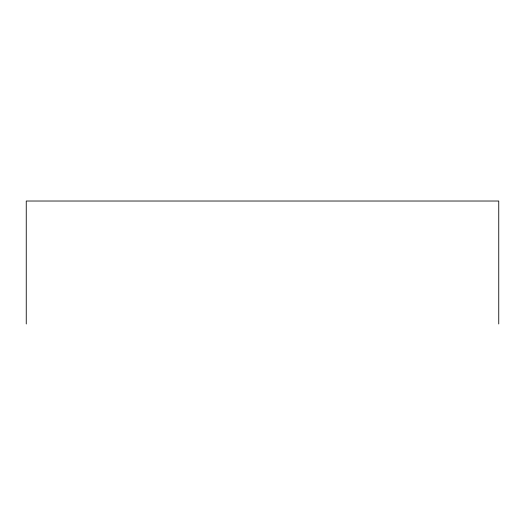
<?xml version="1.0" encoding="UTF-8"?>
<svg xmlns="http://www.w3.org/2000/svg" width="525" height="525" viewBox="0 0 525 525"><rect width="100%" height="100%" fill="white"/><g stroke="black" fill="none" stroke-linecap="round" stroke-linejoin="round"><path stroke-width="0.79" d="M498.75 323.978L498.75 201.023L26.25 201.023L26.25 323.978"/></g></svg>
